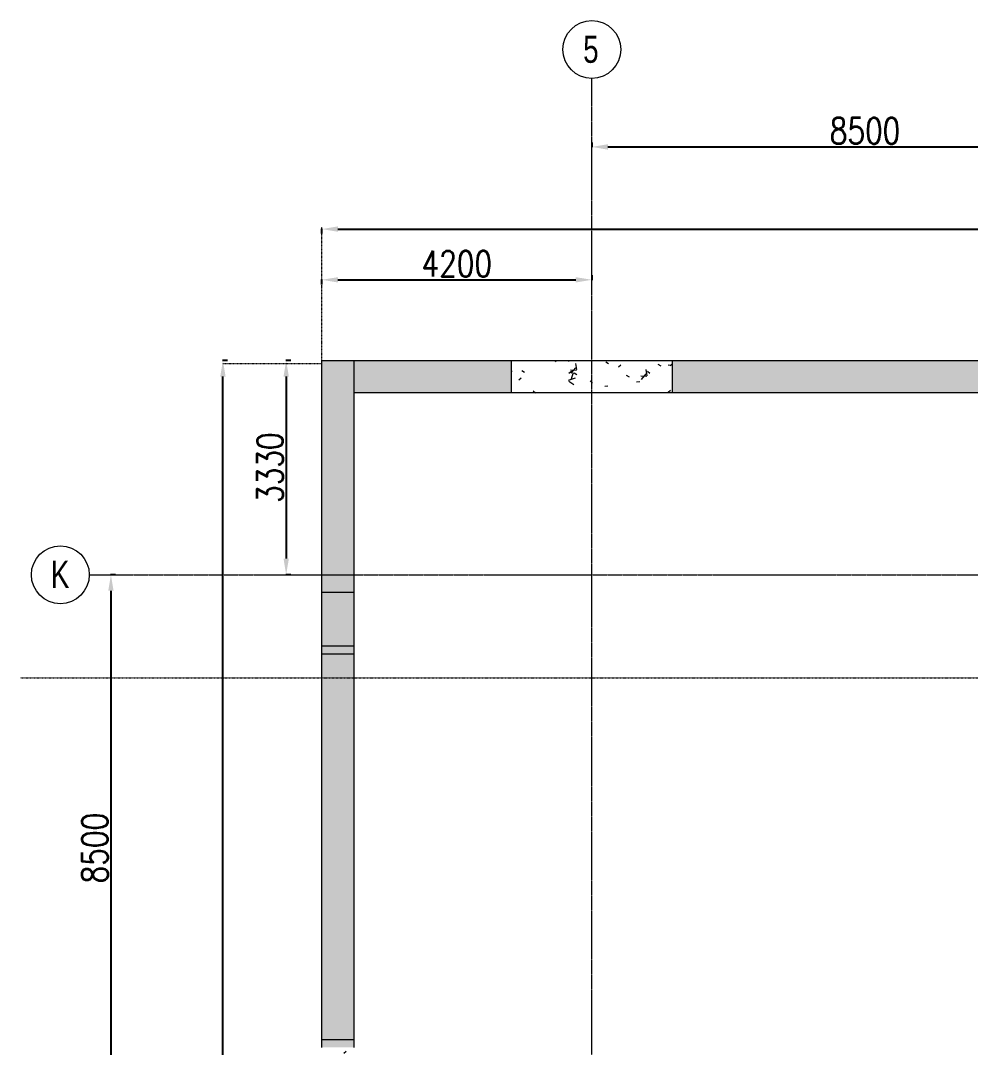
# Model space of a CAD drawing. Header units: metres. Extents: x -5444 to 112500, y -2287 to 89414.
# Drawn here: x -4707 to 10069, y 23599 to 39566 of the extents above; entities that cross this region are included whole.
import ezdxf

# ---------------------------------------------------------------- set-up
doc = ezdxf.new("R2010")
doc.units = ezdxf.units.M
doc.header["$LTSCALE"] = 10
doc.linetypes.add('Grid Line', pattern=[3.33375, 1.905, -0.47625, 0.47625, -0.47625])
doc.linetypes.add('Hidden 0_75', pattern=[0.225, 0.1125, -0.1125])
doc.layers.add('COTAS', color=8, linetype='Continuous')
for name, color, linetype, lineweight in [('E_CIMENTACION-1', 254, 'Continuous', 18), ('E_CIMENTACION-2', 253, 'Continuous', 18), ('E_DETALLES-1', 7, 'Hidden 0_75', 9), ('E_EJES', 8, 'Continuous', 9), ('E_EJES-1', 8, 'Grid Line', 9), ('E_MUROS-1', 10, 'Continuous', 18), ('E_MUROS-2', 253, 'Continuous', 18)]:
    doc.layers.add(name, color=color, linetype=linetype, lineweight=lineweight)
doc.styles.add('CNI_COTAS', font='romans.shx', dxfattribs={"width": 0.8})
doc.styles.add('Swis721 LtCn BT', font='swisscl.ttf', dxfattribs={"height": 0.42})
doc.dimstyles.new('1.5', dxfattribs={"dimscale": 0, "dimtxt": 400, "dimasz": 250, "dimexe": 4, "dimexo": 4, "dimgap": 50, "dimtad": 1, "dimdec": 0, "dimzin": 4, "dimdsep": 46, "dimtxsty": 'CNI_COTAS', "dimcen": 0, "dimclrd": 256, "dimclrt": 3, "dimadec": 0, "dimazin": 0, "dimtfac": 1, "dimtdec": 0, "dimtmove": 2, "dimatfit": 0, "dimfxl": 0.05, "dimtolj": 1, "dimtzin": 0, "dimarcsym": 0})
pattern_1 = [(50, (95341.5, -135213.6), (1092.9874, -96.024), [114, -1257]), (355, (95341.5, -135213.6), (-211.8535, 1146.828), [91, -1006]), (100.451, (95432.5, -135221.6), (882.091, 1050.433), [97, -1069]), (46.184, (95341.5, -134908.6), (1626.246, -252.1215), [171, -1886]), (96.636, (95477.5, -134929.6), (1423.989, 1484.504), [146, -1603]), (351.184, (95341.5, -134908.6), (1424.305, 1484.244), [137, -1509]), (21, (95493.5, -134984.6), (909.395, -613.8754), [114, -1257]), (326, (95493.5, -134984.6), (370.702, 1105.747), [91, -1006]), (71.451, (95569.5, -135036.6), (1280.754, 491.083), [97, -1069]), (37.5, (95341.5, -135213.64), (19.0208, 507.43986), [50, -943, 50, -971, -1010]), (37.5, (95341.5, -135213.64), (19.0208, 507.43986), [-2015, 50, -959]), (7.5, (95341.5, -135213.64), (400.9215, 601.4765), [50, -532, 50, -920, -385]), (7.5, (95341.5, -135213.64), (400.9215, 601.4765), [-1553, 50, -335]), (327.5, (95001.5, -135213.64), (813.8092, -34.6925), [50, -331, 50, -1138, -1577]), (327.5, (95001.5, -135213.64), (813.8092, -34.6925), [-1570, 50, -1527]), (317.5, (94849.5, -135213.64), (888.673, 152.753), [50, -445, 50, -739, -1120]), (317.5, (94849.5, -135213.64), (888.673, 152.753), [-1285, 50, -1070])]

# ---------------------------------------------------------------- blocks, each defined once
blk = doc.blocks.new('Grid - CNI_NOMBRE EJES-372759-_0_00m_LOC COLUMNAS Y MUROS PISO 1')
at = {"layer": 'E_EJES'}
blk.add_circle((0, 0), 0.003, dxfattribs=at)
blk = doc.blocks.new('DIMBLOCK1-_0_00m_LOC COLUMNAS Y MUROS PISO 1')
at = {"layer": 'COTAS', "color": 0, "lineweight": -2, "transparency": 16777216}
for p, q in [((-3230, 30949), (-3305, 30949)), ((-3230, 22449), (-3305, 22449))]:
    blk.add_line(p, q, dxfattribs=at)
at = {"layer": 'COTAS', "lineweight": -2, "transparency": 16777216}
blk.add_line((-3301, 30699), (-3301, 22699), dxfattribs=at)
at = {"layer": 'COTAS', "transparency": 16777216}
for points in [[(-3342, 30699), (-3259, 30699), (-3301, 30949)], [(-3342, 22699), (-3259, 22699), (-3301, 22449)]]:
    blk.add_solid(points, dxfattribs=at)
at = {"layer": 'Defpoints', "color": 0, "transparency": 16777216}
for p in [(-3226, 30949), (-3301, 22449), (-3226, 22449)]:
    blk.add_point(p, dxfattribs=at)
at = {"layer": 'COTAS', "color": 3, "transparency": 16777216, "insert": (-3551, 26699), "char_height": 400, "width": 2.26, "attachment_point": 5, "rotation": 90, "style": 'CNI_COTAS'}
blk.add_mtext('\\A1;8500', dxfattribs=at)
blk = doc.blocks.new('DIMBLOCK7-_0_00m_LOC COLUMNAS Y MUROS PISO 1')
at = {"layer": 'COTAS', "color": 0, "lineweight": -2, "transparency": 16777216}
for p, q in [((4179, 37672), (4179, 37597)), ((12679, 37672), (12679, 37597))]:
    blk.add_line(p, q, dxfattribs=at)
at = {"layer": 'COTAS', "lineweight": -2, "transparency": 16777216}
blk.add_line((4429, 37601), (12429, 37601), dxfattribs=at)
at = {"layer": 'COTAS', "transparency": 16777216}
for points in [[(4429, 37643), (4429, 37559), (4179, 37601)], [(12429, 37643), (12429, 37559), (12679, 37601)]]:
    blk.add_solid(points, dxfattribs=at)
at = {"layer": 'Defpoints', "color": 0, "transparency": 16777216}
for p in [(4179, 37676), (12679, 37676), (12679, 37601)]:
    blk.add_point(p, dxfattribs=at)
at = {"layer": 'COTAS', "color": 3, "transparency": 16777216, "insert": (8429, 37851), "char_height": 400, "width": 2.26, "attachment_point": 5, "style": 'CNI_COTAS'}
blk.add_mtext('\\A1;8500', dxfattribs=at)
blk = doc.blocks.new('DIMBLOCK88-_0_00m_LOC COLUMNAS Y MUROS PISO 1')
at = {"layer": 'COTAS', "color": 0, "lineweight": -2, "transparency": 16777216}
for p, q in [((-504, 34279), (-579, 34279)), ((-504, 30949), (-579, 30949))]:
    blk.add_line(p, q, dxfattribs=at)
at = {"layer": 'COTAS', "lineweight": -2, "transparency": 16777216}
blk.add_line((-575, 34029), (-575, 31199), dxfattribs=at)
at = {"layer": 'COTAS', "transparency": 16777216}
for points in [[(-616, 34029), (-533, 34029), (-575, 34279)], [(-616, 31199), (-533, 31199), (-575, 30949)]]:
    blk.add_solid(points, dxfattribs=at)
at = {"layer": 'Defpoints', "color": 0, "transparency": 16777216}
for p in [(-500, 34279), (-575, 30949), (-500, 30949)]:
    blk.add_point(p, dxfattribs=at)
at = {"layer": 'COTAS', "color": 3, "transparency": 16777216, "insert": (-825, 32614), "char_height": 400, "width": 2.26, "attachment_point": 5, "rotation": 90, "style": 'CNI_COTAS'}
blk.add_mtext('\\A1;3330', dxfattribs=at)
blk = doc.blocks.new('DIMBLOCK89-_0_00m_LOC COLUMNAS Y MUROS PISO 1')
at = {"layer": 'COTAS', "color": 0, "lineweight": -2, "transparency": 16777216}
for p, q in [((-20, 35464), (-20, 35539)), ((4179, 35606), (4179, 35531))]:
    blk.add_line(p, q, dxfattribs=at)
at = {"layer": 'COTAS', "lineweight": -2, "transparency": 16777216}
blk.add_line((230, 35535), (3929, 35535), dxfattribs=at)
at = {"layer": 'COTAS', "transparency": 16777216}
for points in [[(230, 35576), (230, 35493), (-20, 35535)], [(3929, 35576), (3929, 35493), (4179, 35535)]]:
    blk.add_solid(points, dxfattribs=at)
at = {"layer": 'Defpoints', "color": 0, "transparency": 16777216}
for p in [(4179, 35610), (-20, 35460), (4179, 35535)]:
    blk.add_point(p, dxfattribs=at)
at = {"layer": 'COTAS', "color": 3, "transparency": 16777216, "insert": (2079, 35785), "char_height": 400, "width": 2.28, "attachment_point": 5, "style": 'CNI_COTAS'}
blk.add_mtext('\\A1;4200', dxfattribs=at)
blk = doc.blocks.new('DIMBLOCK95-_0_00m_LOC COLUMNAS Y MUROS PISO 1')
at = {"layer": 'COTAS', "color": 0, "lineweight": -2, "transparency": 16777216}
for p, q in [((-1488, 34279), (-1563, 34279)), ((-1488, 2119), (-1563, 2119))]:
    blk.add_line(p, q, dxfattribs=at)
at = {"layer": 'COTAS', "lineweight": -2, "transparency": 16777216}
blk.add_line((-1559, 2369), (-1559, 34029), dxfattribs=at)
at = {"layer": 'COTAS', "transparency": 16777216}
for points in [[(-1601, 34029), (-1517, 34029), (-1559, 34279)], [(-1601, 2369), (-1517, 2369), (-1559, 2119)]]:
    blk.add_solid(points, dxfattribs=at)
at = {"layer": 'Defpoints', "color": 0, "transparency": 16777216}
for p in [(-1559, 34279), (-1484, 34279), (-1484, 2119)]:
    blk.add_point(p, dxfattribs=at)
at = {"layer": 'COTAS', "color": 3, "transparency": 16777216, "insert": (-1809, 18199), "char_height": 400, "width": 2.72, "attachment_point": 5, "rotation": 90, "style": 'CNI_COTAS'}
blk.add_mtext('\\A1;32160', dxfattribs=at)
blk = doc.blocks.new('DIMBLOCK111-_0_00m_LOC COLUMNAS Y MUROS PISO 1')
at = {"layer": 'COTAS', "color": 0, "lineweight": -2, "transparency": 16777216}
for p, q in [((-20, 36253), (-20, 36328)), ((27929, 36395), (27929, 36320))]:
    blk.add_line(p, q, dxfattribs=at)
at = {"layer": 'COTAS', "lineweight": -2, "transparency": 16777216}
blk.add_line((230, 36324), (27679, 36324), dxfattribs=at)
at = {"layer": 'COTAS', "transparency": 16777216}
for points in [[(230, 36365), (230, 36282), (-20, 36324)], [(27679, 36365), (27679, 36282), (27929, 36324)]]:
    blk.add_solid(points, dxfattribs=at)
at = {"layer": 'Defpoints', "color": 0, "transparency": 16777216}
for p in [(-20, 36249), (27929, 36399), (27929, 36324)]:
    blk.add_point(p, dxfattribs=at)
at = {"layer": 'COTAS', "color": 3, "transparency": 16777216, "insert": (13954, 36574), "char_height": 400, "width": 2.88, "attachment_point": 5, "style": 'CNI_COTAS'}
blk.add_mtext('\\A1;27950', dxfattribs=at)

msp = doc.modelspace()

# ---------------------------------------------------------------- hatches: boundary and pattern name
at = {"layer": 'E_CIMENTACION-1'}
h = msp.add_hatch(dxfattribs=at)
h.set_pattern_fill('FP_1', color=256, scale=1000, style=0, pattern_type=2)
h.set_pattern_definition(pattern_1)
h.paths.add_polyline_path([(2929.4029, 33778.7626), (5429.4029, 33778.7626), (5429.4029, 34278.7626), (2929.4029, 34278.7626)])
h = msp.add_hatch(dxfattribs=at)
h.set_pattern_fill('FP_1', color=256, scale=1000, style=0, pattern_type=2)
h.set_pattern_definition(pattern_1)
h.paths.add_polyline_path([(479.5631, 21098.7789), (479.5631, 23598.7789), (-20.4369, 23598.7789), (-20.4369, 21098.7789)])
at = {"layer": 'E_MUROS-1'}
for points in [[(-20.4369, 30678.7789), (479.5631, 30678.7789), (479.5631, 34278.7626), (-20.4369, 34278.7626), (-20.4369, 33278.7626)], [(-20.4369, 29843.811), (479.5631, 29843.811), (479.5631, 30678.7789), (-20.4369, 30678.7789), (-20.4369, 30024.7558)], [(479.5631, 29718.811), (479.5631, 29843.811), (-20.4369, 29843.811), (-20.4369, 29718.811)], [(-20.4369, 23718.8464), (479.5631, 23718.8464), (479.5631, 29718.811), (-20.4369, 29718.811)], [(479.5631, 23598.7789), (479.5631, 23718.8464), (-20.4369, 23718.8464), (-20.4369, 23598.7789)]]:
    msp.add_hatch(color=256, dxfattribs=at).paths.add_polyline_path(points)
h = msp.add_hatch(color=256, dxfattribs=at)
h.paths.add_polyline_path([(27929.4029, 33778.7626), (27929.4029, 34278.7626), (22579.5506, 34278.7626), (22579.5506, 33778.7626), (27210.709, 33778.7626)])
h.paths.add_polyline_path([(17010.8424, 33778.7626), (19779.5506, 33778.7626), (19779.5506, 34278.7626), (14429.4029, 34278.7626), (14429.4029, 33778.7626), (15310.8646, 33778.7626)])
h.paths.add_polyline_path([(10929.4029, 33778.7626), (10929.4029, 34278.7626), (5429.4029, 34278.7626), (5429.4029, 33778.7626), (10210.9313, 33778.7626)])
h.paths.add_polyline_path([(479.5631, 33778.7626), (2929.4029, 33778.7626), (2929.4029, 34278.7626), (479.5631, 34278.7626)])

# ---------------------------------------------------------------- linework, layer by layer
at = {"layer": 'E_CIMENTACION-2'}
for p, q in [((2929.4029, 33778.7626), (2929.4029, 34278.7626)), ((2929.4029, 34278.7626), (5429.4029, 34278.7626)), ((5429.4029, 34278.7626), (5429.4029, 33778.7626)), ((5429.4029, 33778.7626), (2929.4029, 33778.7626))]:
    msp.add_line(p, q, dxfattribs=at)
at = {"layer": 'E_DETALLES-1'}
for p, q in [((-20.4369, 34228.7789), (-20.4369, 36351.7789)), ((-20.4369, 34228.7789), (-1560.4369, 34228.7789)), ((-4706.815, 29345.6634), (22826.2302, 29345.6634))]:
    msp.add_line(p, q, dxfattribs=at)
at = {"layer": 'E_EJES-1'}
for p, q in [((4179.4029, -1101.314), (4179.4029, 38666.2144)), ((-3637.6038, 30948.7789), (105501.3014, 30948.7789))]:
    msp.add_line(p, q, dxfattribs=at)
at = {"layer": 'E_MUROS-2'}
for p, q in [((-20.4369, 23598.7789), (-20.4369, 34278.7626)), ((-20.4369, 34278.7626), (2929.4029, 34278.7626)), ((479.5631, 34278.7626), (479.5631, 23598.7789)), ((5429.4029, 34278.7626), (10929.4029, 34278.7626)), ((2929.4029, 33778.7626), (479.5631, 33778.7626)), ((10929.4029, 33778.7626), (5429.4029, 33778.7626)), ((-20.4369, 30678.7789), (479.5631, 30678.7789)), ((-20.4369, 29843.811), (479.5631, 29843.811)), ((-20.4369, 29718.811), (479.5631, 29718.811)), ((479.5631, 23718.8464), (-20.4369, 23718.8464))]:
    msp.add_line(p, q, dxfattribs=at)

# ---------------------------------------------------------------- block references
at = {"layer": 'E_EJES', "xscale": 149999.9999999999, "yscale": 149999.9999999999, "zscale": 149999.9999999999}
msp.add_blockref('Grid - CNI_NOMBRE EJES-372759-_0_00m_LOC COLUMNAS Y MUROS PISO 1', (4179.4029, 39116.2144), dxfattribs=at)
at = {"layer": 'E_EJES', "xscale": 149999.9999999999, "yscale": 149999.9999999999, "zscale": 149999.9999999999, "rotation": 269.9999999999994}
msp.add_blockref('Grid - CNI_NOMBRE EJES-372759-_0_00m_LOC COLUMNAS Y MUROS PISO 1', (-4087.6038, 30948.7789), dxfattribs=at)

# ---------------------------------------------------------------- texts
at = {"layer": 'E_EJES', "char_height": 420, "attachment_point": 1, "style": 'Swis721 LtCn BT'}
for s, insert, width in [('5', (4044.9698, 39328.8139), 312.658125), ('K', (-4235.4731, 31165.4307), 336.70875)]:
    msp.add_mtext(s, dxfattribs=dict(at, insert=insert, width=width))

# ---------------------------------------------------------------- dimensions: what is measured, and where the dimension line sits
at = {"layer": 'COTAS'}
for base, p1, p2, picture, middle in [((12679.4029, 37600.9156), (4179.4029, 37675.9156), (12679.4029, 37675.9156), 'DIMBLOCK7-_0_00m_LOC COLUMNAS Y MUROS PISO 1', (8429.4029, 37850.9156)), ((27929.4029, 36323.617), (-20.4369, 36248.617), (27929.4029, 36398.617), 'DIMBLOCK111-_0_00m_LOC COLUMNAS Y MUROS PISO 1', (13954.483, 36573.617)), ((4179.4029, 35534.6484), (-20.4369, 35459.6484), (4179.4029, 35609.6484), 'DIMBLOCK89-_0_00m_LOC COLUMNAS Y MUROS PISO 1', (2079.483, 35784.6484))]:
    dim = msp.add_linear_dim(base=base, p1=p1, p2=p2, dimstyle='1.5', override={"dimscale": 1}, dxfattribs=at)
    dim.commit()
    dim.dimension.update_dxf_attribs({"geometry": picture, "text_midpoint": middle})
for base, p1, p2, picture, middle in [((-1559.0196, 34278.7626), (-1484.0196, 2118.7626), (-1484.0196, 34278.7626), 'DIMBLOCK95-_0_00m_LOC COLUMNAS Y MUROS PISO 1', (-1809.0196, 18198.7626)), ((-574.7932, 30948.7789), (-499.7932, 34278.7626), (-499.7932, 30948.7789), 'DIMBLOCK88-_0_00m_LOC COLUMNAS Y MUROS PISO 1', (-824.7932, 32613.7707)), ((-3300.8002, 22448.7789), (-3225.8002, 30948.7789), (-3225.8002, 22448.7789), 'DIMBLOCK1-_0_00m_LOC COLUMNAS Y MUROS PISO 1', (-3550.8002, 26698.7789))]:
    dim = msp.add_linear_dim(base=base, p1=p1, p2=p2, angle=90, dimstyle='1.5', override={"dimscale": 1}, dxfattribs=at)
    dim.commit()
    dim.dimension.update_dxf_attribs({"geometry": picture, "text_midpoint": middle})

doc.saveas('drawing.dxf')
